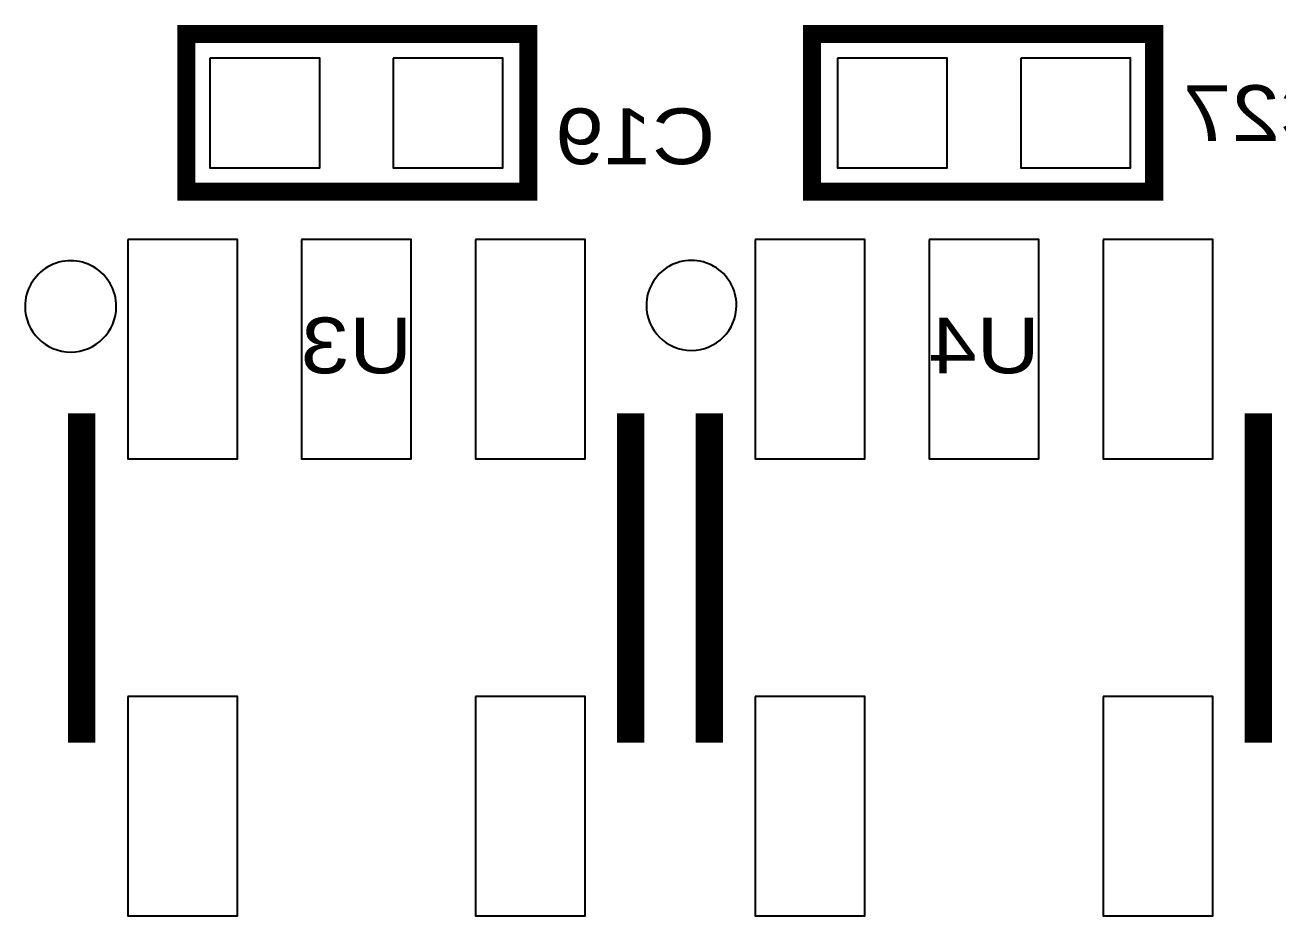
# Model space of a CAD drawing. Extents: x 0 to 26.5, y 0 to 35.
# Drawn here: x 7.97 to 14.81, y 23.55 to 28.42 of the extents above; entities that cross this region are included whole.
import ezdxf
from ezdxf.enums import TextEntityAlignment as Align

# ---------------------------------------------------------------- set-up
doc = ezdxf.new("R2010")
doc.units = 0
for name, color, linetype in [('PG_SILKSCREEN_BOTTOM', 150, 'CONTINUOUS'), ('PIN_BOTTOM', 202, 'CONTINUOUS'), ('RD_SILKSCREEN_BOTTOM', 150, 'CONTINUOUS')]:
    doc.layers.add(name, color=color, linetype=linetype)

msp = doc.modelspace()

# ---------------------------------------------------------------- linework, layer by layer
at = {"layer": 'PG_SILKSCREEN_BOTTOM'}
for points, const_width in [([(8.84936, 27.51074), (10.7188, 27.51074), (10.7188, 28.3718), (8.84936, 28.3718), (8.84936, 27.51074)], 0.09906), ([(12.2682, 27.51074), (14.13764, 27.51074), (14.13764, 28.3718), (12.2682, 28.3718), (12.2682, 27.51074)], 0.09906), ([(8.27786, 26.29916), (8.27786, 24.4983)], 0.14986), ([(11.2776, 24.4983), (11.2776, 26.29916)], 0.14986), ([(11.70686, 26.29916), (11.70686, 24.4983)], 0.14986), ([(14.7066, 24.4983), (14.7066, 26.29916)], 0.14986)]:
    msp.add_lwpolyline(points, dxfattribs=dict(at, const_width=const_width))
for points in [[(8.467344, 26.883106, 1), (7.968664, 26.883262, 1)], [(11.855704, 26.888694, 1), (11.363424, 26.88885, 1)]]:
    msp.add_lwpolyline(points, format="xyb", close=True, dxfattribs=at)
at = {"layer": 'PIN_BOTTOM'}
for points in [[(8.9789, 28.23972), (8.9789, 27.64028), (9.57834, 27.64028), (9.57834, 28.23972)], [(9.97966, 28.23972), (9.97966, 27.64028), (10.5791, 27.64028), (10.5791, 28.23972)], [(12.4079, 28.23972), (12.4079, 27.64028), (13.00734, 27.64028), (13.00734, 28.23972)], [(13.40866, 28.23972), (13.40866, 27.64028), (14.0081, 27.64028), (14.0081, 28.23972)], [(8.52932, 27.24912), (8.52932, 26.05024), (9.12876, 26.05024), (9.12876, 27.24912)], [(9.47928, 27.24912), (9.47928, 26.05024), (10.07872, 26.05024), (10.07872, 27.24912)], [(10.42924, 27.24912), (10.42924, 26.05024), (11.02868, 26.05024), (11.02868, 27.24912)], [(11.95832, 27.24912), (11.95832, 26.05024), (12.55776, 26.05024), (12.55776, 27.24912)], [(12.90828, 27.24912), (12.90828, 26.05024), (13.50772, 26.05024), (13.50772, 27.24912)], [(13.85824, 27.24912), (13.85824, 26.05024), (14.45768, 26.05024), (14.45768, 27.24912)], [(8.52932, 24.74976), (8.52932, 23.55088), (9.12876, 23.55088), (9.12876, 24.74976)], [(10.42924, 24.74976), (10.42924, 23.55088), (11.02868, 23.55088), (11.02868, 24.74976)], [(11.95832, 24.74976), (11.95832, 23.55088), (12.55776, 23.55088), (12.55776, 24.74976)], [(13.85824, 24.74976), (13.85824, 23.55088), (14.45768, 23.55088), (14.45768, 24.74976)]]:
    msp.add_lwpolyline(points, close=True, dxfattribs=at)

# ---------------------------------------------------------------- texts
at = {"layer": 'RD_SILKSCREEN_BOTTOM', "text_generation_flag": 2, "width": 1.166667}
for s, p in [('C27', (14.732, 27.7876)), ('C19', (11.303, 27.6606)), ('U3', (9.779, 26.5176)), ('U4', (13.208, 26.5176))]:
    msp.add_text(s, height=0.3048, dxfattribs=at).set_placement(p, align=Align.CENTER)

doc.saveas('drawing.dxf')
